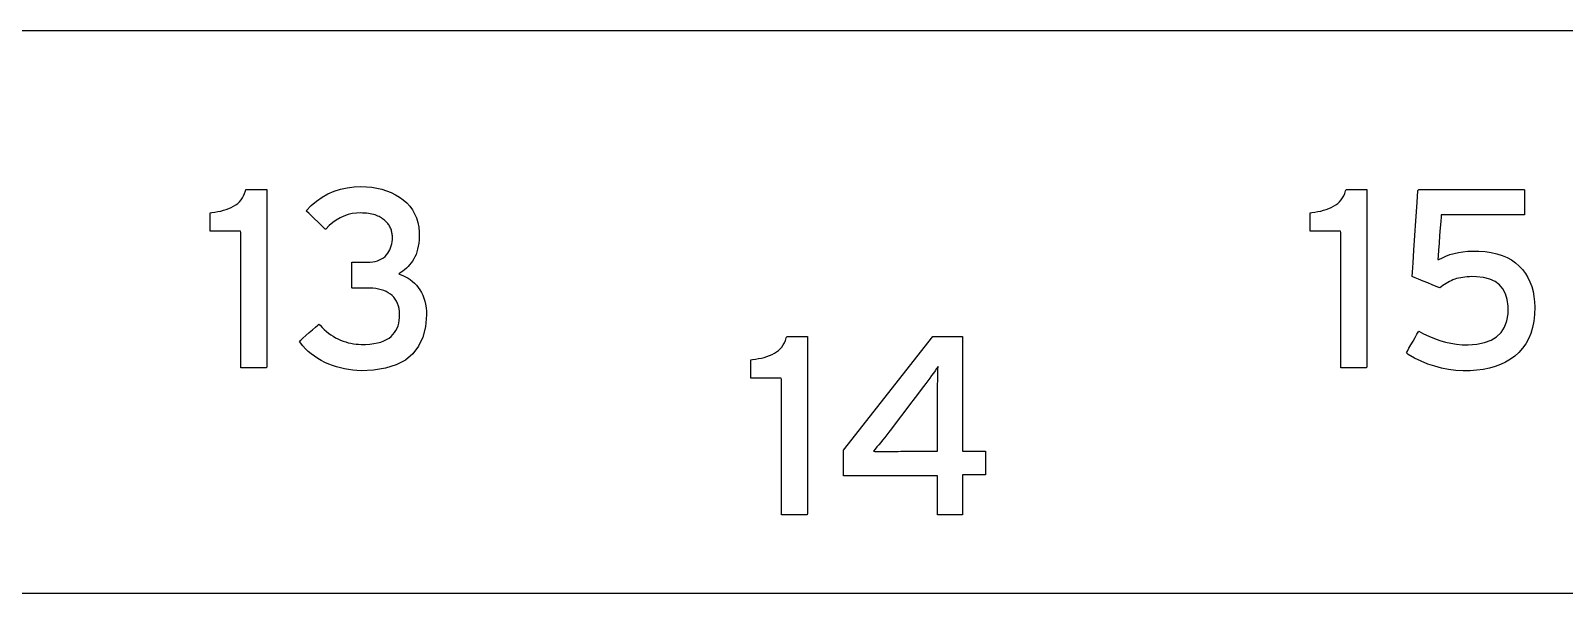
# Model space of a CAD drawing. Extents: x 1 to 47.7, y 0.2 to 35.
# Drawn here: x 30.293 to 31.127, y 10.665 to 10.971 of the extents above; entities that cross this region are included whole.
import ezdxf

# ---------------------------------------------------------------- set-up
doc = ezdxf.new("R2010")
doc.units = 0
doc.header["$MEASUREMENT"] = 0
for name, color, linetype in [('5_1___24__TARGET_LEDS___12', 7, 'CONTINUOUS'), ('6_1__EMPTY_IO_BOARD_POSITI', 7, 'CONTINUOUS'), ('6_2___8__INDEPENDENT_INPUT', 7, 'CONTINUOUS'), ('6_3___8__OPTOISO_INDEPENDE', 7, 'CONTINUOUS'), ('6_4___24__OPTOISO_INDEPEND', 7, 'CONTINUOUS'), ('6_5___8__INDEPENDENT_INPUT', 7, 'CONTINUOUS'), ('6_6___8__INDEPENDENT_INPUT', 7, 'CONTINUOUS'), ('6_7___8__OPTOISO_INDEPENDE', 7, 'CONTINUOUS'), ('6_8___8__OPTOISO_INDEPENDE', 7, 'CONTINUOUS'), ('7_0_____DWG', 7, 'CONTINUOUS')]:
    doc.layers.add(name, color=color, linetype=linetype)

msp = doc.modelspace()

# ---------------------------------------------------------------- linework, layer by layer
at = {"layer": '5_1___24__TARGET_LEDS___12'}
msp.add_lwpolyline([(30.276, 10.9711), (30.40941, 10.9711), (30.53925, 10.9711), (30.66509, 10.9711), (30.78646, 10.9711), (30.90295, 10.9711), (31.01408, 10.9711), (31.11943, 10.9711), (31.21854, 10.9711)], dxfattribs=at)
at = {"layer": '6_1__EMPTY_IO_BOARD_POSITI'}
msp.add_lwpolyline([(31.149, 10.97103), (31.07706, 10.97103), (31.00215, 10.97103), (30.92441, 10.97103), (30.84401, 10.97103), (30.7611, 10.97103), (30.67582, 10.97103), (30.58834, 10.97103), (30.4988, 10.97103), (30.40736, 10.97103), (30.21939, 10.97103)], dxfattribs=at)
at = {"layer": '6_2___8__INDEPENDENT_INPUT'}
msp.add_lwpolyline([(30.276, 10.9711), (30.40941, 10.9711), (30.53925, 10.9711), (30.66509, 10.9711), (30.78646, 10.9711), (30.90295, 10.9711), (31.01408, 10.9711), (31.11943, 10.9711), (31.21854, 10.9711)], dxfattribs=at)
at = {"layer": '6_3___8__OPTOISO_INDEPENDE'}
msp.add_lwpolyline([(30.276, 10.9711), (30.40941, 10.9711), (30.53925, 10.9711), (30.66509, 10.9711), (30.78646, 10.9711), (30.90295, 10.9711), (31.01408, 10.9711), (31.11943, 10.9711), (31.21854, 10.9711)], dxfattribs=at)
at = {"layer": '6_4___24__OPTOISO_INDEPEND'}
msp.add_lwpolyline([(30.276, 10.9711), (30.40941, 10.9711), (30.53925, 10.9711), (30.66509, 10.9711), (30.78646, 10.9711), (30.90295, 10.9711), (31.01408, 10.9711), (31.11943, 10.9711), (31.21854, 10.9711)], dxfattribs=at)
at = {"layer": '6_5___8__INDEPENDENT_INPUT'}
msp.add_lwpolyline([(30.276, 10.9711), (30.40941, 10.9711), (30.53925, 10.9711), (30.66509, 10.9711), (30.78646, 10.9711), (30.90295, 10.9711), (31.01408, 10.9711), (31.11943, 10.9711), (31.21854, 10.9711)], dxfattribs=at)
at = {"layer": '6_6___8__INDEPENDENT_INPUT'}
msp.add_lwpolyline([(30.276, 10.9711), (30.40941, 10.9711), (30.53925, 10.9711), (30.66509, 10.9711), (30.78646, 10.9711), (30.90295, 10.9711), (31.01408, 10.9711), (31.11943, 10.9711), (31.21854, 10.9711)], dxfattribs=at)
at = {"layer": '6_7___8__OPTOISO_INDEPENDE'}
msp.add_lwpolyline([(30.276, 10.9711), (30.40941, 10.9711), (30.53925, 10.9711), (30.66509, 10.9711), (30.78646, 10.9711), (30.90295, 10.9711), (31.01408, 10.9711), (31.11943, 10.9711), (31.21854, 10.9711)], dxfattribs=at)
at = {"layer": '6_8___8__OPTOISO_INDEPENDE'}
msp.add_lwpolyline([(30.276, 10.9711), (30.40941, 10.9711), (30.53925, 10.9711), (30.66509, 10.9711), (30.78646, 10.9711), (30.90295, 10.9711), (31.01408, 10.9711), (31.11943, 10.9711), (31.21854, 10.9711)], dxfattribs=at)
at = {"layer": '7_0_____DWG'}
for points in [[(30.50798, 10.81634), (30.50742, 10.8099), (30.50599, 10.80422), (30.50369, 10.79931), (30.50052, 10.79517), (30.49647, 10.79179), (30.49155, 10.78918), (30.48576, 10.78733), (30.4791, 10.78624), (30.47237, 10.78593), (30.47008, 10.78604), (30.46782, 10.78625), (30.46559, 10.78656), (30.46338, 10.78697), (30.4612, 10.78748), (30.45904, 10.78809), (30.45691, 10.7888), (30.4548, 10.78962), (30.45272, 10.79053), (30.45071, 10.79156), (30.4488, 10.79267), (30.447, 10.79387), (30.44529, 10.79514), (30.44369, 10.7965), (30.44218, 10.79795), (30.44078, 10.79947), (30.43949, 10.80108), (30.43886, 10.8021), (30.43954, 10.80269), (30.44078, 10.80377), (30.44238, 10.80517), (30.44418, 10.80674), (30.44598, 10.8083), (30.44758, 10.80971), (30.44882, 10.81079), (30.4495, 10.81138), (30.45017, 10.81073), (30.45125, 10.80955), (30.45236, 10.80844), (30.45352, 10.8074), (30.45471, 10.80643), (30.45593, 10.80553), (30.4572, 10.8047), (30.45849, 10.80395), (30.45983, 10.80326), (30.46122, 10.80265), (30.46262, 10.80211), (30.46402, 10.80163), (30.46543, 10.80123), (30.46684, 10.8009), (30.46825, 10.80064), (30.46967, 10.80046), (30.47108, 10.80034), (30.47251, 10.80029), (30.47484, 10.80033), (30.47716, 10.80048), (30.47932, 10.80075), (30.48131, 10.80112), (30.48314, 10.8016), (30.48479, 10.8022), (30.48628, 10.8029), (30.4876, 10.80372), (30.48876, 10.80465), (30.48974, 10.80563), (30.4906, 10.80669), (30.49134, 10.80784), (30.49197, 10.80908), (30.49248, 10.81041), (30.49288, 10.81182), (30.49315, 10.81332), (30.49331, 10.81491), (30.49335, 10.81658), (30.49325, 10.81822), (30.49303, 10.81976), (30.4927, 10.8212), (30.49225, 10.82254), (30.49169, 10.82377), (30.49102, 10.82491), (30.49023, 10.82595), (30.48933, 10.82689), (30.48831, 10.82771), (30.48718, 10.82843), (30.48598, 10.82905), (30.48471, 10.82959), (30.48336, 10.83003), (30.48193, 10.83039), (30.48044, 10.83067), (30.47887, 10.83085), (30.47722, 10.83095), (30.47619, 10.83096), (30.47564, 10.83096), (30.47463, 10.83096), (30.47331, 10.83096), (30.47185, 10.83096), (30.47038, 10.83096), (30.46907, 10.83096), (30.46806, 10.83096), (30.46751, 10.83096), (30.46745, 10.83113), (30.46745, 10.83213), (30.46745, 10.83383), (30.46745, 10.83599), (30.46745, 10.83835), (30.46745, 10.84067), (30.46745, 10.84272), (30.46745, 10.84425), (30.46745, 10.84501), (30.46761, 10.84505), (30.4683, 10.84505), (30.4694, 10.84505), (30.47075, 10.84505), (30.47222, 10.84505), (30.47363, 10.84505), (30.47486, 10.84505), (30.47575, 10.84505), (30.47614, 10.84505), (30.47741, 10.84509), (30.47881, 10.84523), (30.48012, 10.84547), (30.48135, 10.84582), (30.48249, 10.84626), (30.48355, 10.84681), (30.48452, 10.84746), (30.48541, 10.84822), (30.48621, 10.84907), (30.4869, 10.84996), (30.4875, 10.85089), (30.48802, 10.85186), (30.48847, 10.85287), (30.48882, 10.85393), (30.4891, 10.85503), (30.48929, 10.85618), (30.4894, 10.85737), (30.48943, 10.85849), (30.48942, 10.85897), (30.4894, 10.85946), (30.48935, 10.85995), (30.48929, 10.86046), (30.48921, 10.86097), (30.48912, 10.86148), (30.489, 10.86201), (30.48887, 10.86254), (30.48871, 10.86307), (30.48848, 10.8636), (30.48822, 10.86412), (30.48793, 10.86462), (30.48762, 10.86512), (30.48727, 10.8656), (30.4869, 10.86606), (30.4865, 10.86652), (30.48607, 10.86697), (30.48561, 10.86742), (30.48512, 10.86788), (30.4846, 10.86831), (30.48404, 10.86873), (30.48345, 10.86913), (30.48283, 10.8695), (30.48217, 10.86985), (30.48148, 10.87019), (30.48075, 10.8705), (30.47997, 10.87078), (30.47913, 10.87102), (30.47825, 10.87124), (30.47732, 10.87142), (30.47635, 10.87157), (30.47533, 10.87168), (30.47427, 10.87177), (30.47317, 10.87183), (30.47202, 10.87185), (30.46994, 10.87177), (30.46757, 10.87147), (30.46529, 10.87094), (30.46309, 10.87019), (30.46097, 10.86922), (30.45893, 10.86802), (30.45697, 10.86659), (30.4551, 10.86494), (30.45331, 10.86307), (30.45278, 10.86306), (30.45187, 10.86395), (30.45049, 10.86531), (30.44883, 10.86694), (30.44707, 10.86867), (30.44539, 10.87033), (30.44396, 10.87173), (30.44297, 10.8727), (30.4426, 10.87307), (30.44532, 10.87584), (30.44818, 10.87829), (30.4512, 10.88041), (30.45437, 10.8822), (30.45769, 10.88366), (30.46116, 10.8848), (30.46478, 10.8856), (30.46855, 10.88608), (30.47234, 10.88622), (30.47536, 10.88611), (30.47826, 10.88583), (30.48105, 10.88537), (30.48373, 10.88474), (30.48628, 10.88394), (30.48872, 10.88296), (30.49104, 10.88181), (30.49325, 10.88049), (30.49533, 10.87899), (30.49721, 10.87733), (30.49886, 10.87551), (30.50029, 10.87354), (30.50149, 10.87143), (30.50246, 10.86916), (30.5032, 10.86674), (30.50372, 10.86417), (30.50401, 10.86145), (30.50404, 10.859), (30.50393, 10.85715), (30.50374, 10.85538), (30.50348, 10.85372), (30.50315, 10.85214), (30.50275, 10.85067), (30.50227, 10.84929), (30.50172, 10.848), (30.50109, 10.84681), (30.50038, 10.8457), (30.49961, 10.84464), (30.49879, 10.84363), (30.49793, 10.84269), (30.49703, 10.84179), (30.49608, 10.84096), (30.49508, 10.84017), (30.49404, 10.83945), (30.49295, 10.83878), (30.49373, 10.83828), (30.49519, 10.83774), (30.49659, 10.83711), (30.49792, 10.83638), (30.49918, 10.83555), (30.50037, 10.83462), (30.50149, 10.8336), (30.50254, 10.83247), (30.50351, 10.83124), (30.50443, 10.82995), (30.50523, 10.82857), (30.50594, 10.8271), (30.50654, 10.82553), (30.50703, 10.82388), (30.50743, 10.82213), (30.50771, 10.82029), (30.5079, 10.81836)], [(30.40697, 10.78748), (30.40697, 10.79033), (30.40697, 10.79792), (30.40697, 10.80878), (30.40697, 10.82146), (30.40697, 10.83451), (30.40697, 10.84646), (30.40697, 10.85587), (30.40697, 10.86127), (30.4068, 10.86201), (30.40559, 10.86201), (30.40349, 10.86201), (30.40081, 10.86201), (30.39788, 10.86201), (30.39504, 10.86201), (30.39261, 10.86201), (30.39091, 10.86201), (30.39027, 10.86201), (30.39027, 10.8624), (30.39027, 10.86342), (30.39027, 10.86488), (30.39027, 10.86659), (30.39027, 10.86835), (30.39027, 10.86996), (30.39027, 10.87122), (30.39027, 10.87195), (30.39114, 10.87212), (30.39283, 10.87231), (30.39446, 10.87257), (30.39603, 10.8729), (30.39754, 10.87329), (30.399, 10.87374), (30.4004, 10.87427), (30.40174, 10.87485), (30.40302, 10.87551), (30.4042, 10.87621), (30.40528, 10.87701), (30.40625, 10.87792), (30.40711, 10.87892), (30.40786, 10.88002), (30.40851, 10.88122), (30.40905, 10.88252), (30.40948, 10.88393), (30.40977, 10.88466), (30.41059, 10.88466), (30.41203, 10.88466), (30.41386, 10.88466), (30.41586, 10.88466), (30.4178, 10.88466), (30.41946, 10.88466), (30.42062, 10.88466), (30.42106, 10.88466), (30.42106, 10.88095), (30.42106, 10.87105), (30.42106, 10.85689), (30.42106, 10.84036), (30.42106, 10.82334), (30.42106, 10.80776), (30.42106, 10.79549), (30.42106, 10.78845), (30.42092, 10.78748), (30.4199, 10.78748), (30.41812, 10.78748), (30.41586, 10.78748), (30.41339, 10.78748), (30.411, 10.78748), (30.40894, 10.78748), (30.40751, 10.78748)], [(31.00529, 10.78748), (31.00529, 10.79033), (31.00529, 10.79792), (31.00529, 10.80878), (31.00529, 10.82146), (31.00529, 10.83451), (31.00529, 10.84646), (31.00529, 10.85587), (31.00529, 10.86127), (31.00512, 10.86201), (31.00391, 10.86201), (31.00181, 10.86201), (30.99913, 10.86201), (30.99621, 10.86201), (30.99336, 10.86201), (30.99093, 10.86201), (30.98923, 10.86201), (30.98859, 10.86201), (30.98859, 10.8624), (30.98859, 10.86342), (30.98859, 10.86488), (30.98859, 10.86659), (30.98859, 10.86835), (30.98859, 10.86996), (30.98859, 10.87122), (30.98859, 10.87195), (30.98946, 10.87212), (30.99115, 10.87231), (30.99278, 10.87257), (30.99435, 10.8729), (30.99587, 10.87329), (30.99733, 10.87374), (30.99872, 10.87427), (31.00006, 10.87485), (31.00134, 10.87551), (31.00253, 10.87621), (31.00361, 10.87701), (31.00458, 10.87792), (31.00544, 10.87892), (31.00619, 10.88002), (31.00684, 10.88122), (31.00738, 10.88252), (31.00781, 10.88393), (31.0081, 10.88466), (31.00893, 10.88466), (31.01037, 10.88466), (31.0122, 10.88466), (31.01419, 10.88466), (31.01614, 10.88466), (31.0178, 10.88466), (31.01896, 10.88466), (31.0194, 10.88466), (31.0194, 10.88095), (31.0194, 10.87105), (31.0194, 10.85689), (31.0194, 10.84036), (31.0194, 10.82334), (31.0194, 10.80776), (31.0194, 10.79549), (31.0194, 10.78845), (31.01925, 10.78748), (31.01823, 10.78748), (31.01645, 10.78748), (31.01419, 10.78748), (31.01172, 10.78748), (31.00932, 10.78748), (31.00727, 10.78748), (31.00583, 10.78748)], [(31.11074, 10.82048), (31.11058, 10.81659), (31.11016, 10.81293), (31.10947, 10.80951), (31.10853, 10.80632), (31.10732, 10.80338), (31.10586, 10.80067), (31.10413, 10.7982), (31.10215, 10.79596), (31.09991, 10.79397), (31.09747, 10.7922), (31.09487, 10.79065), (31.0921, 10.78931), (31.08916, 10.7882), (31.08605, 10.78731), (31.08276, 10.78664), (31.07931, 10.78619), (31.07568, 10.78596), (31.07181, 10.78595), (31.06783, 10.78618), (31.06392, 10.78667), (31.06009, 10.7874), (31.05632, 10.78838), (31.05262, 10.78962), (31.04899, 10.7911), (31.04543, 10.79283), (31.04195, 10.79481), (31.04091, 10.79572), (31.04145, 10.79666), (31.04231, 10.79818), (31.04339, 10.80007), (31.04455, 10.80211), (31.04568, 10.8041), (31.04665, 10.80581), (31.04735, 10.80703), (31.04764, 10.80756), (31.05025, 10.80614), (31.0532, 10.80471), (31.05616, 10.80348), (31.05915, 10.80243), (31.06215, 10.80157), (31.06518, 10.8009), (31.06822, 10.80042), (31.07128, 10.80012), (31.07457, 10.80003), (31.07929, 10.8004), (31.08343, 10.80127), (31.08699, 10.80263), (31.08999, 10.8045), (31.09241, 10.80686), (31.09425, 10.80972), (31.09552, 10.81308), (31.09622, 10.81695), (31.09631, 10.82109), (31.09583, 10.82468), (31.09487, 10.82782), (31.09343, 10.83051), (31.09152, 10.83274), (31.08914, 10.83452), (31.08628, 10.83585), (31.08294, 10.83673), (31.07913, 10.83715), (31.07655, 10.83719), (31.07525, 10.83715), (31.074, 10.83707), (31.07278, 10.83695), (31.07159, 10.83679), (31.07045, 10.8366), (31.06934, 10.83636), (31.06827, 10.83609), (31.06724, 10.83577), (31.06625, 10.83539), (31.06529, 10.83496), (31.06434, 10.8345), (31.06342, 10.83401), (31.06251, 10.83349), (31.06162, 10.83293), (31.06074, 10.83235), (31.05989, 10.83173), (31.05905, 10.83108), (31.05851, 10.8313), (31.05707, 10.83189), (31.05499, 10.83274), (31.05254, 10.83373), (31.04998, 10.83478), (31.04759, 10.83575), (31.04563, 10.83655), (31.04436, 10.83706), (31.04403, 10.83729), (31.0442, 10.8397), (31.04454, 10.84478), (31.04501, 10.85169), (31.04554, 10.85958), (31.04609, 10.86761), (31.04658, 10.87494), (31.04697, 10.88072), (31.0472, 10.88412), (31.04767, 10.88466), (31.05143, 10.88466), (31.0582, 10.88466), (31.06698, 10.88466), (31.07672, 10.88466), (31.08641, 10.88466), (31.09501, 10.88466), (31.1015, 10.88466), (31.10486, 10.88466), (31.1051, 10.88444), (31.1051, 10.88336), (31.1051, 10.88161), (31.1051, 10.87944), (31.1051, 10.87709), (31.1051, 10.87482), (31.1051, 10.87285), (31.1051, 10.87144), (31.1051, 10.87084), (31.1038, 10.87084), (31.09972, 10.87084), (31.09363, 10.87084), (31.08633, 10.87084), (31.07863, 10.87084), (31.07133, 10.87084), (31.06524, 10.87084), (31.06115, 10.87084), (31.05985, 10.87082), (31.05977, 10.86975), (31.05959, 10.86724), (31.05932, 10.86373), (31.05902, 10.85966), (31.05871, 10.85547), (31.05842, 10.85159), (31.05818, 10.84847), (31.05804, 10.84654), (31.05861, 10.8465), (31.06048, 10.84751), (31.06247, 10.8484), (31.06459, 10.84916), (31.06684, 10.8498), (31.06921, 10.85032), (31.07171, 10.85071), (31.07433, 10.85098), (31.07707, 10.85113), (31.08036, 10.85111), (31.08385, 10.85085), (31.08712, 10.85037), (31.09019, 10.84968), (31.09304, 10.84877), (31.09567, 10.84765), (31.0981, 10.84631), (31.10031, 10.84475), (31.1023, 10.84298), (31.10407, 10.84102), (31.10563, 10.83892), (31.10699, 10.83668), (31.10814, 10.83432), (31.10907, 10.83182), (31.1098, 10.82918), (31.11033, 10.82642), (31.11064, 10.82352)], [(30.70113, 10.70744), (30.70113, 10.7103), (30.70113, 10.71788), (30.70113, 10.72874), (30.70113, 10.74143), (30.70113, 10.75447), (30.70113, 10.76643), (30.70113, 10.77583), (30.70113, 10.78123), (30.70096, 10.78198), (30.69975, 10.78198), (30.69765, 10.78198), (30.69497, 10.78198), (30.69205, 10.78198), (30.68921, 10.78198), (30.68677, 10.78198), (30.68507, 10.78198), (30.68443, 10.78198), (30.68443, 10.78236), (30.68443, 10.78338), (30.68443, 10.78484), (30.68443, 10.78655), (30.68443, 10.78831), (30.68443, 10.78992), (30.68443, 10.79119), (30.68443, 10.79191), (30.6853, 10.79208), (30.68699, 10.79228), (30.68862, 10.79254), (30.6902, 10.79286), (30.69171, 10.79325), (30.69317, 10.79371), (30.69457, 10.79423), (30.69591, 10.79482), (30.69718, 10.79547), (30.69837, 10.79617), (30.69945, 10.79698), (30.70042, 10.79788), (30.70128, 10.79888), (30.70203, 10.79998), (30.70268, 10.80119), (30.70322, 10.80249), (30.70365, 10.80389), (30.70394, 10.80463), (30.70477, 10.80463), (30.70621, 10.80463), (30.70804, 10.80463), (30.71004, 10.80463), (30.71198, 10.80463), (30.71364, 10.80463), (30.7148, 10.80463), (30.71524, 10.80463), (30.71524, 10.80091), (30.71524, 10.79102), (30.71524, 10.77685), (30.71524, 10.76032), (30.71524, 10.74331), (30.71524, 10.72772), (30.71524, 10.71546), (30.71524, 10.70841), (30.7151, 10.70744), (30.71407, 10.70744), (30.71229, 10.70744), (30.71003, 10.70744), (30.70756, 10.70744), (30.70516, 10.70744), (30.70311, 10.70744), (30.70167, 10.70744)], [(30.78623, 10.78827), (30.78544, 10.78714), (30.78459, 10.78595), (30.78368, 10.78469), (30.78272, 10.78337), (30.7817, 10.78198), (30.78062, 10.78053), (30.77949, 10.77901), (30.77829, 10.77743), (30.77753, 10.77641), (30.77611, 10.77454), (30.77373, 10.77141), (30.77076, 10.76749), (30.76755, 10.76326), (30.76448, 10.7592), (30.7619, 10.75579), (30.76017, 10.75351), (30.75947, 10.7526), (30.75831, 10.75108), (30.75717, 10.74962), (30.75607, 10.74823), (30.755, 10.74691), (30.75396, 10.74565), (30.75295, 10.74445), (30.75198, 10.74332), (30.75104, 10.74225), (30.75188, 10.74196), (30.75348, 10.74196), (30.75515, 10.74197), (30.75689, 10.74198), (30.75869, 10.742), (30.76055, 10.74202), (30.76248, 10.74204), (30.76447, 10.74207), (30.766, 10.74209), (30.76718, 10.74209), (30.76953, 10.74209), (30.77265, 10.74209), (30.77614, 10.74209), (30.7796, 10.74209), (30.78263, 10.74209), (30.78484, 10.74209), (30.78582, 10.74209), (30.78583, 10.74291), (30.78583, 10.74562), (30.78583, 10.74967), (30.78583, 10.75449), (30.78583, 10.75951), (30.78583, 10.76417), (30.78583, 10.76789), (30.78583, 10.77011), (30.78585, 10.77153), (30.78589, 10.77392), (30.78593, 10.77622), (30.78597, 10.77844), (30.78602, 10.78057), (30.78606, 10.78262), (30.78612, 10.78459), (30.78617, 10.78647)]]:
    msp.add_lwpolyline(points, close=True, dxfattribs=at)
for points in [[(30.79953, 10.72928), (30.79953, 10.70744), (30.78583, 10.70744), (30.78583, 10.72881), (30.73486, 10.72881), (30.73486, 10.74272), (30.78338, 10.80463), (30.79953, 10.80463), (30.79953, 10.74209), (30.812, 10.74209), (30.812, 10.72928), (30.79953, 10.72928)], [(31.9291, 10.66478), (31.74389, 10.66478), (31.56011, 10.66478), (31.37785, 10.66478), (31.19722, 10.66478), (31.0183, 10.66478), (30.84119, 10.66478), (30.66598, 10.66478), (30.49278, 10.66478), (30.32168, 10.66478), (30.23695, 10.66478)]]:
    msp.add_lwpolyline(points, dxfattribs=at)

doc.saveas('drawing.dxf')
